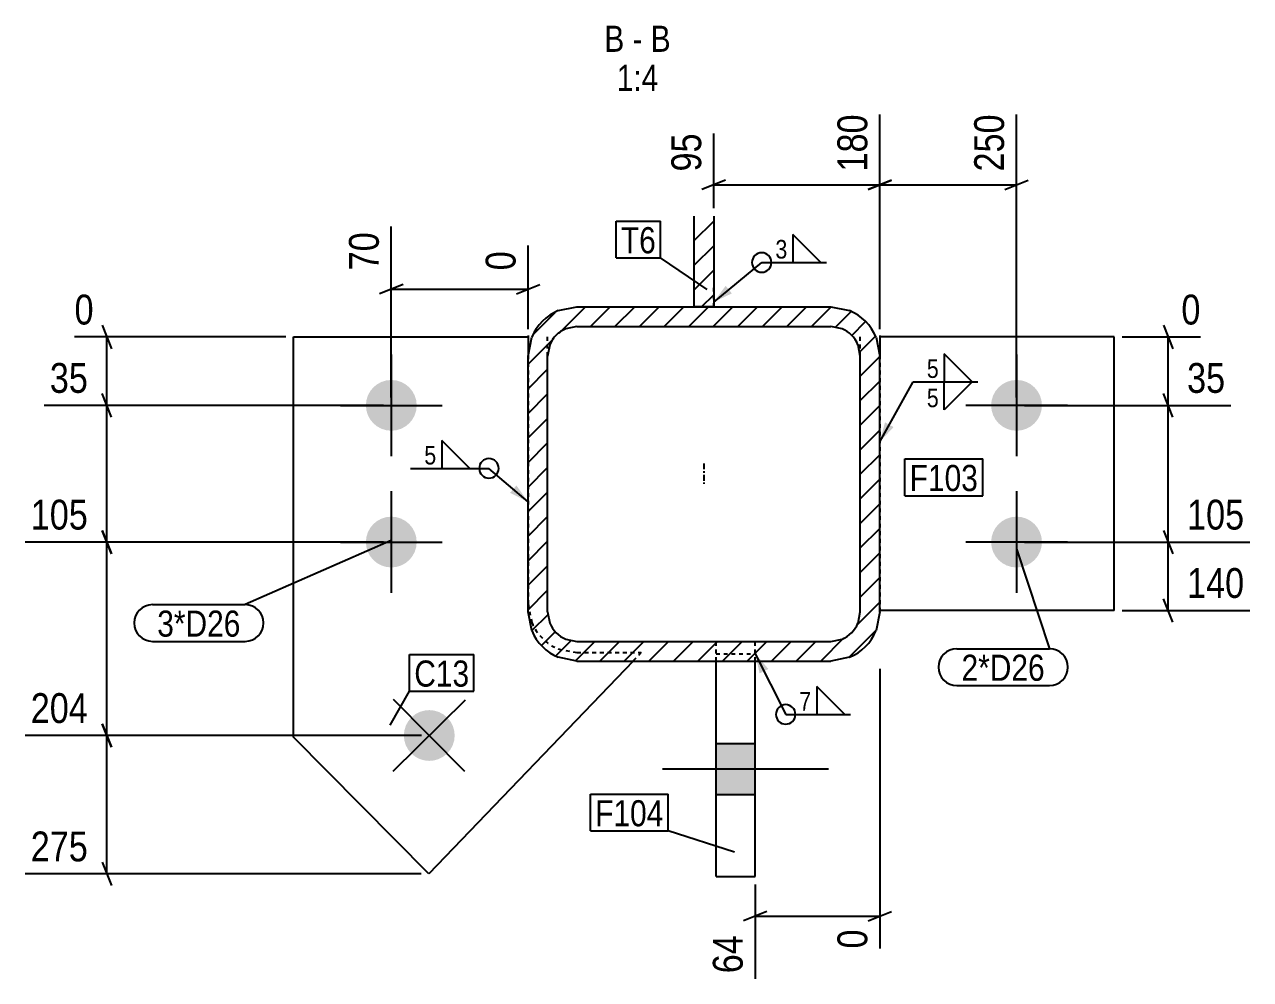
# Model space of a CAD drawing. Header units: millimetres. Extents: x 14 to 40939, y 8 to 845.
# Drawn here: x 18893 to 19520, y 9 to 498 of the extents above; entities that cross this region are included whole.
import ezdxf

# ---------------------------------------------------------------- set-up
doc = ezdxf.new("R2010")
doc.units = ezdxf.units.MM
doc.linetypes.add('DXK_LINE_DOT2', pattern=[3.9198, 1.9599, -1.9599])
doc.linetypes.add('DXK_LINE_DOT3', pattern=[5.9187, 2.979, -0.9799, 0.9799, -0.9799])
for name, color, linetype in [('MÅLSÆTNING', 7, 'Continuous'), ('STÅL', 7, 'Continuous'), ('TEKST', 7, 'Continuous')]:
    doc.layers.add(name, color=color, linetype=linetype)
doc.styles.add('Arial Narrow', font='ARIALN.TTF', dxfattribs={"height": 0.2})

msp = doc.modelspace()

# ---------------------------------------------------------------- hatches: boundary and pattern name
at = {"layer": 'STÅL', "linetype": 'Continuous'}
h = msp.add_hatch(dxfattribs=at)
h.set_pattern_fill('', scale=2.8, style=0, pattern_type=0)
h.set_pattern_definition([(45, (19235.759, 400.188), (-6.2862, 6.2862), [])])
h.paths.add_polyline_path([(19245.76, 400.19), (19235.76, 400.19), (19235.76, 353.73), (19245.76, 353.73)])
h = msp.add_hatch(dxfattribs=at)
h.set_pattern_fill('', scale=2.8, style=0, pattern_type=0)
h.set_pattern_definition([(45, (19152.662, 187.924), (-6.28618, 6.28618), [])])
h.paths.add_polyline_path([(19150.76, 197.56), (19152.66, 187.92), (19158.08, 179.75), (19166.19, 174.29), (19175.76, 172.38), (19305.76, 172.38), (19315.33, 174.29), (19323.44, 179.75), (19328.86, 187.92), (19330.76, 197.56), (19330.76, 328.54), (19328.86, 338.18), (19323.44, 346.35), (19315.33, 351.81), (19305.76, 353.73), (19175.76, 353.73), (19166.19, 351.81), (19158.08, 346.35), (19152.66, 338.18), (19150.76, 328.54)])
h.paths.add_polyline_path([(19161.9, 334.32), (19165.15, 339.23), (19170.02, 342.5), (19175.76, 343.65), (19305.76, 343.65), (19311.5, 342.5), (19316.37, 339.23), (19319.62, 334.32), (19320.76, 328.54), (19320.76, 197.56), (19319.62, 191.78), (19316.37, 186.88), (19311.5, 183.6), (19305.76, 182.45), (19175.76, 182.45), (19170.02, 183.6), (19165.15, 186.88), (19161.9, 191.78), (19160.76, 197.56), (19160.76, 328.54)])
for points in [[(19080.76, 316.29, -1), (19080.76, 290.29, -1)], [(19400.76, 290.29, -1), (19400.76, 316.29, -1)], [(19080.76, 246.29, -1), (19080.76, 220.29, -1)], [(19400.76, 220.29, -1), (19400.76, 246.29, -1)], [(19091.06, 143.5, -1), (19109.32, 124.99, -1)], [(19267.01, 104.11), (19267.01, 130.11), (19247.01, 130.11), (19247.01, 104.11)]]:
    msp.add_hatch(color=96, dxfattribs=at).paths.add_polyline_path(points)
at = {"layer": 'TEKST', "linetype": 'Continuous'}
for points in [[(19255.07, 360.61), (19245.76, 356.18), (19251.89, 364.47)], [(19337.81, 292.16), (19330.76, 284.64), (19333.44, 294.59)], [(19144.79, 262.26), (19150.76, 253.86), (19141.54, 258.46)], [(19269.25, 166.08), (19267.01, 176.14), (19273.72, 168.32)]]:
    msp.add_hatch(color=3, dxfattribs=at).paths.add_polyline_path(points)

# ---------------------------------------------------------------- linework, layer by layer
at = {"layer": 'MÅLSÆTNING', "color": 7, "linetype": 'Continuous'}
for p, q in [((19330.76, 342.29), (19330.76, 452.29)), ((19330.76, 342.29), (19330.76, 452.29)), ((19400.76, 307.29), (19400.76, 452.29)), ((19245.76, 404.19), (19245.76, 442.54)), ((19251.76, 418.64), (19239.76, 413.84)), ((19245.76, 416.24), (19330.76, 416.24)), ((19336.76, 418.64), (19324.76, 413.84)), ((19324.76, 413.84), (19336.76, 418.64)), ((19330.76, 416.24), (19400.76, 416.24)), ((19394.76, 413.84), (19406.76, 418.64)), ((19080.76, 307.29), (19080.76, 394.86)), ((19150.76, 342.29), (19150.76, 385.11)), ((19086.76, 365.13), (19074.76, 360.33)), ((19144.76, 360.33), (19156.76, 365.13)), ((19080.76, 362.73), (19150.76, 362.73)), ((18932.8, 344.29), (18937.6, 332.29)), ((19475.92, 344.29), (19480.72, 332.29)), ((19026.76, 338.29), (18918.65, 338.29)), ((18935.2, 303.29), (18935.2, 338.29)), ((19454.76, 338.29), (19494.87, 338.29)), ((19478.32, 303.29), (19478.32, 338.29)), ((18937.6, 297.29), (18932.8, 309.29)), ((18937.6, 297.29), (18932.8, 309.29)), ((19480.72, 297.29), (19475.92, 309.29)), ((19480.72, 297.29), (19475.92, 309.29)), ((19076.76, 303.29), (18903.08, 303.29)), ((19076.76, 303.29), (18903.08, 303.29)), ((18935.2, 233.29), (18935.2, 303.29)), ((19404.76, 303.29), (19510.45, 303.29)), ((19404.76, 303.29), (19510.45, 303.29)), ((19478.32, 233.29), (19478.32, 303.29)), ((18932.8, 239.29), (18937.6, 227.29)), ((18937.6, 227.29), (18932.8, 239.29)), ((19475.92, 239.29), (19480.72, 227.29)), ((19475.92, 239.29), (19480.72, 227.29)), ((19076.76, 233.29), (18893.33, 233.29)), ((19076.76, 233.29), (18893.33, 233.29)), ((18935.2, 134.24), (18935.2, 233.29)), ((19404.76, 233.29), (19520.2, 233.29)), ((19404.76, 233.29), (19520.2, 233.29)), ((19478.32, 198.29), (19478.32, 233.29)), ((19480.72, 192.29), (19475.92, 204.29)), ((19454.76, 198.29), (19520.2, 198.29)), ((19330.76, 168.38), (19330.76, 25.18)), ((18932.8, 140.24), (18937.6, 128.24)), ((18937.6, 128.24), (18932.8, 140.24)), ((19096.19, 134.24), (18893.33, 134.24)), ((19096.19, 134.24), (18893.33, 134.24)), ((18935.2, 63.4), (18935.2, 134.24)), ((18932.8, 69.4), (18937.6, 57.4)), ((19096.01, 63.4), (18893.33, 63.4)), ((19267.01, 58), (19267.01, 9.6)), ((19273.01, 44.13), (19261.01, 39.33)), ((19324.76, 39.33), (19336.76, 44.13)), ((19267.01, 41.73), (19330.76, 41.73))]:
    msp.add_line(p, q, dxfattribs=at)
at = {"layer": 'STÅL', "color": 2, "linetype": 'Continuous'}
for p, q in [((19235.76, 353.73), (19235.76, 400.19)), ((19245.76, 400.19), (19245.76, 353.73)), ((19166.19, 351.81), (19175.76, 353.73)), ((19175.76, 353.73), (19305.76, 353.73)), ((19245.76, 353.73), (19235.76, 353.73)), ((19305.76, 353.73), (19315.33, 351.81)), ((19150.76, 339.08), (19150.76, 338.29)), ((19175.76, 343.65), (19170.02, 342.5)), ((19175.76, 343.65), (19305.76, 343.65)), ((19311.5, 342.5), (19305.76, 343.65)), ((19330.76, 339.08), (19330.76, 338.29)), ((19030.76, 133.43), (19030.76, 338.29)), ((19030.76, 338.29), (19150.76, 338.29)), ((19150.76, 338.29), (19150.76, 332.85)), ((19150.76, 328.54), (19152.66, 338.18)), ((19150.76, 332.86), (19150.76, 328.54)), ((19161.9, 334.32), (19160.76, 328.54)), ((19320.76, 328.54), (19319.62, 334.32)), ((19328.86, 338.18), (19330.76, 328.54)), ((19330.76, 338.29), (19330.76, 332.86)), ((19450.76, 338.29), (19330.76, 338.29)), ((19330.76, 332.86), (19330.76, 328.54)), ((19450.76, 198.29), (19450.76, 338.29)), ((19150.76, 197.56), (19150.76, 328.54)), ((19160.76, 197.56), (19160.76, 328.54)), ((19320.76, 197.56), (19320.76, 328.54)), ((19330.76, 197.56), (19330.76, 328.54)), ((19152.66, 187.92), (19150.76, 197.56)), ((19160.76, 197.56), (19161.9, 191.78)), ((19319.62, 191.78), (19320.76, 197.56)), ((19330.76, 197.56), (19328.86, 187.92)), ((19450.76, 198.29), (19330.76, 198.29)), ((19170.02, 183.6), (19175.76, 182.45)), ((19175.76, 182.45), (19305.76, 182.45)), ((19305.76, 182.45), (19311.5, 183.6)), ((19204.57, 172.38), (19100.01, 63.4)), ((19175.76, 172.38), (19166.19, 174.29)), ((19175.76, 172.38), (19305.76, 172.38)), ((19247.01, 62), (19247.01, 172.38)), ((19267.01, 62), (19267.01, 172.38)), ((19315.33, 174.29), (19305.76, 172.38)), ((19100.01, 63.4), (19030.76, 133.43)), ((19247.01, 62), (19267.01, 62))]:
    msp.add_line(p, q, dxfattribs=at)
at = {"layer": 'STÅL', "color": 7, "linetype": 'DXK_LINE_DOT2'}
for p, q in [((19235.76, 353.73), (19235.76, 364.27)), ((19245.76, 353.73), (19245.76, 364.27)), ((19160.76, 328.54), (19160.76, 339.08)), ((19320.76, 328.54), (19320.76, 339.08)), ((19150.76, 338.29), (19150.76, 332.86)), ((19150.76, 332.85), (19150.76, 201.66)), ((19330.76, 338.29), (19330.76, 332.86)), ((19330.76, 332.86), (19330.76, 198.29)), ((19150.76, 197.56), (19150.76, 208.11)), ((19160.76, 197.56), (19160.76, 208.11)), ((19320.76, 197.56), (19320.76, 208.11)), ((19150.76, 201.66), (19152.66, 192.09)), ((19330.76, 197.56), (19330.76, 198.29)), ((19247.01, 172.38), (19247.01, 182.92)), ((19267.01, 172.38), (19267.01, 182.92)), ((19166.19, 178.56), (19175.76, 176.66)), ((19175.76, 176.66), (19208.68, 176.66)), ((19208.68, 176.66), (19204.57, 172.38)), ((19247.01, 176.14), (19267.01, 176.14))]:
    msp.add_line(p, q, dxfattribs=at)
at = {"layer": 'STÅL', "color": 96, "linetype": 'Continuous'}
for p, q in [((19080.76, 329.29), (19080.76, 277.29)), ((19400.76, 329.29), (19400.76, 277.29)), ((19054.76, 303.29), (19106.76, 303.29)), ((19426.76, 303.29), (19374.76, 303.29)), ((19080.76, 259.29), (19080.76, 207.29)), ((19400.76, 259.29), (19400.76, 207.29)), ((19054.76, 233.29), (19106.76, 233.29)), ((19426.76, 233.29), (19374.76, 233.29)), ((19081.68, 115.99), (19118.7, 152.5)), ((19118.45, 115.73), (19081.93, 152.75)), ((19247.01, 130.11), (19267.01, 130.11)), ((19219.51, 117.11), (19304.51, 117.11)), ((19247.01, 104.11), (19267.01, 104.11))]:
    msp.add_line(p, q, dxfattribs=at)
at = {"layer": 'STÅL', "color": 7, "linetype": 'DXK_LINE_DOT3'}
msp.add_line((19240.76, 273.59), (19240.76, 263.05), dxfattribs=at)
at = {"layer": 'STÅL', "color": 2, "linetype": 'Continuous'}
for centre, radius, start, end in [((19175.88, 328.66), 25.09, 112.7149, 157.71377), ((19305.64, 328.66), 25.09, 22.28623, 67.2851), ((19175.83, 328.61), 15.06, 112.7149, 157.71377), ((19305.68, 328.61), 15.06, 22.28623, 67.2851), ((19175.83, 197.49), 15.06, 202.28623, 247.2851), ((19305.68, 197.49), 15.06, 292.7149, 337.71377), ((19175.88, 197.44), 25.09, 202.28623, 247.2851), ((19305.64, 197.44), 25.09, 292.7149, 337.71377)]:
    msp.add_arc(centre, radius, start, end, dxfattribs=at)
at = {"layer": 'STÅL', "color": 7, "linetype": 'DXK_LINE_DOT2'}
msp.add_arc((19175.76, 201.66), 25, 202.50088, 247.50265, dxfattribs=at)
at = {"layer": 'TEKST', "color": 3, "linetype": 'Continuous'}
for p, q in [((19245.76, 356.18), (19270.34, 376.44)), ((19330.76, 284.64), (19347.85, 315.33)), ((19150.76, 253.86), (19130.74, 271)), ((19267.01, 176.14), (19282.6, 145.03))]:
    msp.add_line(p, q, dxfattribs=at)
for centre, start, end in [((19270.34, 376.44), 90, 270), ((19130.74, 271), 90, 270), ((19130.74, 271), 270, 90), ((19282.6, 145.03), 90, 270)]:
    msp.add_arc(centre, 5, start, end, dxfattribs=at)

# ---------------------------------------------------------------- wipeouts: each hides what was drawn before it
at = {"color": 0, "linetype": 'Continuous'}
for points, layer in [([(19077.56, 395.14), (19055.16, 395.14), (19055.16, 369.24), (19077.56, 369.24)], 'MÅLSÆTNING'), ([(19147.56, 385.39), (19125.16, 385.39), (19125.16, 369.24), (19147.56, 369.24)], 'MÅLSÆTNING'), ([(18928.69, 306.49), (18928.69, 328.89), (18902.79, 328.89), (18902.79, 306.49)], 'MÅLSÆTNING'), ([(19510.74, 306.49), (19510.74, 328.89), (19484.84, 328.89), (19484.84, 306.49)], 'MÅLSÆTNING'), ([(18928.69, 236.49), (18928.69, 258.89), (18893.04, 258.89), (18893.04, 236.49)], 'MÅLSÆTNING'), ([(19520.49, 236.49), (19520.49, 258.89), (19484.84, 258.89), (19484.84, 236.49)], 'MÅLSÆTNING'), ([(19520.49, 201.49), (19520.49, 223.89), (19484.84, 223.89), (19484.84, 201.49)], 'MÅLSÆTNING'), ([(18928.69, 137.44), (18928.69, 159.84), (18893.04, 159.84), (18893.04, 137.44)], 'MÅLSÆTNING'), ([(18928.69, 66.6), (18928.69, 89), (18893.04, 89), (18893.04, 66.6)], 'MÅLSÆTNING'), ([(19263.81, 35.21), (19241.41, 35.21), (19241.41, 9.31), (19263.81, 9.31)], 'MÅLSÆTNING'), ([(19200.01, 484.29), (19200.01, 498.29), (19189.79, 498.29), (19189.79, 484.29)], 'TEKST'), ([(19209.31, 484.29), (19209.31, 498.29), (19204.21, 498.29), (19204.21, 484.29)], 'TEKST'), ([(19223.74, 484.29), (19223.74, 498.29), (19213.51, 498.29), (19213.51, 484.29)], 'TEKST'), ([(19217.43, 464.29), (19217.43, 478.29), (19196.1, 478.29), (19196.1, 464.29)], 'TEKST')]:
    msp.add_wipeout(points, dxfattribs=at).dxf.layer = layer
at = {"color": 0}
for points in [[(19216.13, 381.15), (19216.13, 395.15), (19198.24, 395.15), (19198.24, 381.15)], [(19284.23, 377.64), (19284.23, 389.24), (19276.54, 389.24), (19276.54, 377.64)], [(19361.74, 316.53), (19361.74, 328.13), (19354.05, 328.13), (19354.05, 316.53)], [(19104.54, 272.2), (19104.54, 283.8), (19096.85, 283.8), (19096.85, 272.2)], [(19381.03, 259.42), (19381.03, 273.42), (19346.07, 273.42), (19346.07, 259.42)], [(19003.6, 184.85), (19003.6, 198.85), (18960.97, 198.85), (18960.97, 184.85)], [(19415.23, 162.25), (19415.23, 176.25), (19372.6, 176.25), (19372.6, 162.25)], [(19296.5, 146.23), (19296.5, 157.83), (19288.8, 157.83), (19288.8, 146.23)]]:
    msp.add_wipeout(points, dxfattribs=at).dxf.layer = 'TEKST'

# ---------------------------------------------------------------- next in the draw order: linework, layer by layer
at = {"layer": 'TEKST', "color": 3, "linetype": 'Continuous'}
for p, q in [((19300.58, 376.44), (19286.29, 390.72)), ((19286.29, 390.72), (19286.29, 376.44)), ((19270.34, 376.44), (19303.43, 376.44)), ((19286.29, 376.44), (19300.58, 376.44)), ((19378.09, 315.33), (19363.8, 329.61)), ((19363.8, 329.61), (19363.8, 315.33)), ((19363.8, 315.33), (19378.09, 315.33)), ((19120.88, 271), (19106.6, 285.28)), ((19106.6, 285.28), (19106.6, 271)), ((19090.65, 271), (19130.74, 271)), ((19106.6, 271), (19120.88, 271)), ((19312.84, 145.03), (19298.55, 159.31)), ((19298.55, 159.31), (19298.55, 145.03)), ((19282.6, 145.03), (19315.7, 145.03)), ((19298.55, 145.03), (19312.84, 145.03))]:
    msp.add_line(p, q, dxfattribs=at)
for centre in [(19270.34, 376.44), (19282.6, 145.03)]:
    msp.add_arc(centre, 5, 270, 90, dxfattribs=at)

# ---------------------------------------------------------------- next in the draw order: texts
at = {"layer": 'MÅLSÆTNING', "color": 3, "linetype": 'Continuous', "style": 'Arial Narrow'}
for s, height, p in [('70', 15.271, (19074.36, 372.44)), ('0', 15.27, (19144.36, 372.44)), ('64', 15.271, (19260.61, 12.51))]:
    msp.add_text(s, height=height, rotation=90.00021, dxfattribs=at).set_placement(p)
for s, p in [('35', (18905.99, 309.69)), ('35', (19488.04, 309.69)), ('105', (18896.24, 239.69)), ('105', (19488.04, 239.69)), ('140', (19488.04, 204.69)), ('204', (18896.24, 140.64)), ('275', (18896.24, 69.8))]:
    msp.add_text(s, height=15.271, dxfattribs=at).set_placement(p)
at = {"layer": 'TEKST', "color": 3, "linetype": 'Continuous', "style": 'Arial Narrow'}
for s, height, p in [('B', 13.36, (19189.79, 484.29)), ('B', 13.36, (19213.51, 484.29)), ('-', 13.36, (19204.21, 484.29)), ('1:4', 13.362, (19196.1, 464.29))]:
    msp.add_text(s, height=height, dxfattribs=at).set_placement(p)
at = {"layer": 'TEKST', "color": 3, "style": 'Arial Narrow'}
for s, p in [('3', (19277.34, 378.44)), ('5', (19354.85, 317.33)), ('5', (19097.65, 273)), ('7', (19289.6, 147.03))]:
    msp.add_text(s, height=9.54, dxfattribs=at).set_placement(p)

# ---------------------------------------------------------------- next in the draw order: wipeouts: each hides what was drawn before it
at = {"color": 0, "linetype": 'Continuous'}
for points in [[(19327.56, 455.49), (19305.16, 455.49), (19305.16, 419.84), (19327.56, 419.84)], [(19397.56, 455.49), (19375.16, 455.49), (19375.16, 419.84), (19397.56, 419.84)], [(19242.56, 445.74), (19220.16, 445.74), (19220.16, 419.84), (19242.56, 419.84)], [(18931.6, 341.49), (18931.6, 363.89), (18915.45, 363.89), (18915.45, 341.49)], [(19498.07, 341.49), (19498.07, 363.89), (19481.92, 363.89), (19481.92, 341.49)], [(19327.56, 38.13), (19305.16, 38.13), (19305.16, 21.98), (19327.56, 21.98)]]:
    msp.add_wipeout(points, dxfattribs=at).dxf.layer = 'MÅLSÆTNING'
at = {"color": 0}
for points in [[(19216.13, 381.15), (19216.13, 395.15), (19198.24, 395.15), (19198.24, 381.15)], [(19381.03, 259.42), (19381.03, 273.42), (19346.07, 273.42), (19346.07, 259.42)], [(19003.6, 184.85), (19003.6, 198.85), (18960.97, 198.85), (18960.97, 184.85)], [(19415.23, 162.25), (19415.23, 176.25), (19372.6, 176.25), (19372.6, 162.25)], [(19120.66, 159.27), (19120.66, 173.27), (19092.53, 173.27), (19092.53, 159.27)], [(19220.05, 87.75), (19220.05, 101.75), (19185.09, 101.75), (19185.09, 87.75)]]:
    msp.add_wipeout(points, dxfattribs=at).dxf.layer = 'TEKST'

# ---------------------------------------------------------------- next in the draw order: linework, layer by layer
at = {"layer": 'TEKST', "color": 7, "linetype": 'Continuous'}
for p, q in [((19195.84, 397.55), (19218.53, 397.55)), ((19195.84, 378.75), (19195.84, 397.55)), ((19218.53, 378.75), (19218.53, 397.55)), ((19195.84, 378.75), (19218.53, 378.75)), ((19242.5, 362.59), (19218.53, 378.75)), ((19343.67, 275.82), (19383.43, 275.82)), ((19343.67, 257.02), (19343.67, 275.82)), ((19383.43, 257.02), (19383.43, 275.82)), ((19343.67, 257.02), (19383.43, 257.02)), ((19080.76, 234.13), (19006, 201.25)), ((19400.76, 229.75), (19417.63, 178.65)), ((18958.57, 201.25), (19006, 201.25)), ((18958.57, 182.45), (19006, 182.45)), ((19370.2, 178.65), (19417.63, 178.65)), ((19370.2, 159.85), (19417.63, 159.85))]:
    msp.add_line(p, q, dxfattribs=at)
for centre, start, end in [((18958.57, 191.85), 90, 270), ((19006, 191.85), 270, 90), ((19370.2, 169.25), 90, 270), ((19417.63, 169.25), 270, 90)]:
    msp.add_arc(centre, 9.4, start, end, dxfattribs=at)

# ---------------------------------------------------------------- next in the draw order: texts
at = {"layer": 'MÅLSÆTNING', "color": 3, "linetype": 'Continuous', "style": 'Arial Narrow'}
for s, height, p in [('180', 15.271, (19324.36, 423.04)), ('250', 15.271, (19394.36, 423.04)), ('95', 15.271, (19239.36, 423.04)), ('0', 15.27, (19324.36, 25.18))]:
    msp.add_text(s, height=height, rotation=90.00021, dxfattribs=at).set_placement(p)
for p in [(18918.65, 344.69), (19485.12, 344.69)]:
    msp.add_text('0', height=15.27, dxfattribs=at).set_placement(p)
at = {"layer": 'TEKST', "color": 3, "style": 'Arial Narrow'}
for s, p in [('T6', (19198.24, 381.15)), ('F103', (19346.07, 259.42)), ('3*D26', (18960.97, 184.85)), ('2*D26', (19372.6, 162.25))]:
    msp.add_text(s, height=13.362, dxfattribs=at).set_placement(p)

# ---------------------------------------------------------------- next in the draw order: wipeouts: each hides what was drawn before it
at = {"color": 0, "linetype": 'Continuous'}
msp.add_wipeout([(19361.74, 301.53), (19361.74, 313.13), (19354.05, 313.13), (19354.05, 301.53)], dxfattribs=at).dxf.layer = 'TEKST'
at = {"color": 0}
for points in [[(19120.66, 159.27), (19120.66, 173.27), (19092.53, 173.27), (19092.53, 159.27)], [(19220.05, 87.75), (19220.05, 101.75), (19185.09, 101.75), (19185.09, 87.75)]]:
    msp.add_wipeout(points, dxfattribs=at).dxf.layer = 'TEKST'

# ---------------------------------------------------------------- next in the draw order: linework, layer by layer
at = {"layer": 'TEKST', "color": 3, "linetype": 'Continuous'}
for p, q in [((19347.85, 315.33), (19380.94, 315.33)), ((19363.8, 315.33), (19378.09, 315.33)), ((19378.09, 315.33), (19363.8, 301.04)), ((19363.8, 301.04), (19363.8, 315.33))]:
    msp.add_line(p, q, dxfattribs=at)
at = {"layer": 'TEKST', "color": 7, "linetype": 'Continuous'}
for p, q in [((19090.13, 175.67), (19123.06, 175.67)), ((19090.13, 156.87), (19090.13, 175.67)), ((19123.06, 156.87), (19123.06, 175.67)), ((19080.13, 139.55), (19090.13, 156.87)), ((19090.13, 156.87), (19123.06, 156.87)), ((19182.69, 104.15), (19222.45, 104.15)), ((19182.69, 85.35), (19182.69, 104.15)), ((19222.45, 85.35), (19222.45, 104.15)), ((19182.69, 85.35), (19222.45, 85.35)), ((19256.41, 74.44), (19222.45, 85.35))]:
    msp.add_line(p, q, dxfattribs=at)

# ---------------------------------------------------------------- next in the draw order: texts
at = {"layer": 'TEKST', "color": 3, "linetype": 'Continuous', "style": 'Arial Narrow'}
msp.add_text('5', height=9.54, dxfattribs=at).set_placement((19354.85, 302.33))
at = {"layer": 'TEKST', "color": 3, "style": 'Arial Narrow'}
for s, p in [('C13', (19092.53, 159.27)), ('F104', (19185.09, 87.75))]:
    msp.add_text(s, height=13.362, dxfattribs=at).set_placement(p)

doc.saveas('drawing.dxf')
